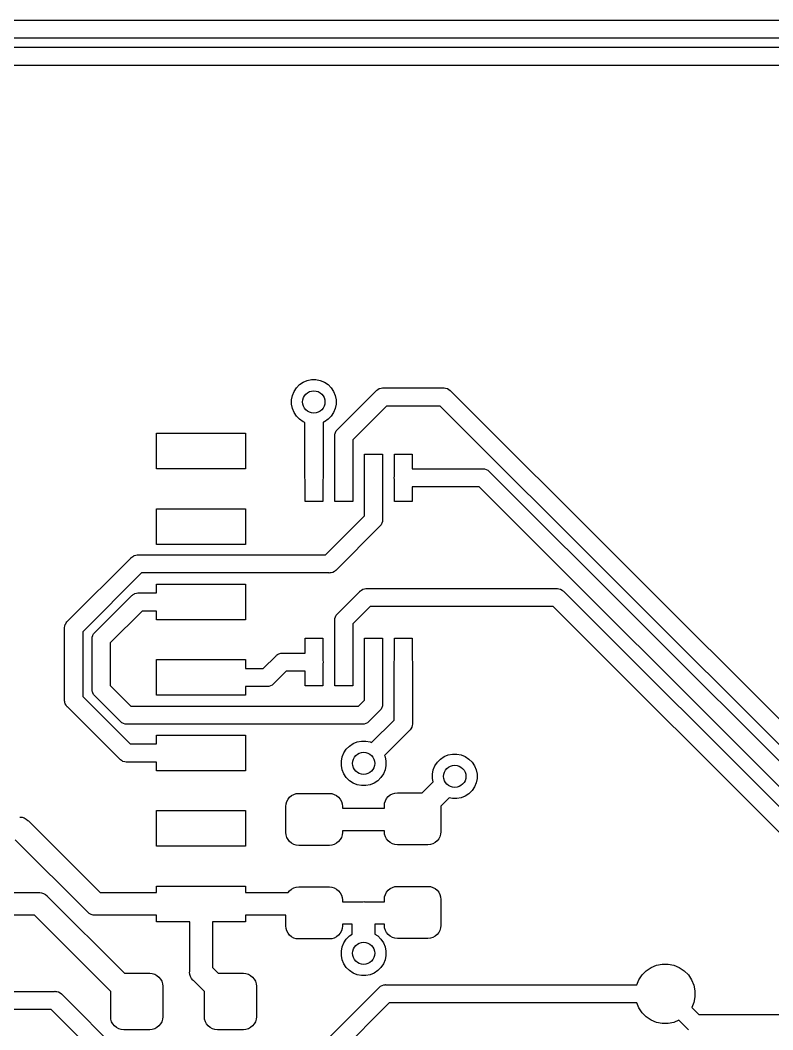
# Model space of a CAD drawing. Extents: x -66 to 211, y -177 to 13.
# Drawn here: x 18.68 to 31.34, y -60.08 to -43.09 of the extents above; entities that cross this region are included whole.
import ezdxf

# ---------------------------------------------------------------- set-up
doc = ezdxf.new("R2010")
doc.units = 0
doc.layers.add('BLACK', color=7, linetype='CONTINUOUS')

msp = doc.modelspace()

# ---------------------------------------------------------------- linework, layer by layer
at = {"layer": 'BLACK', "linetype": 'CONTINUOUS'}
for p, q in [((12.0637, -43.0898), (47.959, -43.0898)), ((47.9033, -43.3946), (12.1193, -43.3946)), ((12.252, -43.5446), (47.5681, -43.5446)), ((47.5124, -43.8494), (12.3077, -43.8494)), ((23.3282, -49.2732), (23.3804, -49.2209)), ((23.3804, -49.2209), (23.4418, -49.1799)), ((23.4418, -49.1799), (23.5101, -49.1516)), ((23.5101, -49.1516), (23.5825, -49.1372)), ((23.5825, -49.1372), (23.6564, -49.1372)), ((23.6564, -49.1372), (23.7288, -49.1516)), ((23.7288, -49.1516), (23.7971, -49.1799)), ((23.7971, -49.1799), (23.8585, -49.2209)), ((23.8585, -49.2209), (23.9107, -49.2732)), ((23.2445, -49.4753), (23.2589, -49.4028)), ((23.2589, -49.4028), (23.2871, -49.3346)), ((23.2871, -49.3346), (23.3282, -49.2732)), ((23.9107, -49.2732), (23.9518, -49.3346)), ((23.9518, -49.3346), (23.98, -49.4028)), ((23.98, -49.4028), (23.9945, -49.4753)), ((24.0214, -49.9714), (24.6668, -49.3259)), ((24.6668, -49.3259), (24.6716, -49.3201)), ((24.6716, -49.3201), (24.6774, -49.3153)), ((24.6774, -49.3153), (24.6948, -49.3011)), ((24.6948, -49.3011), (24.7213, -49.2869)), ((24.7213, -49.2869), (24.75, -49.2782)), ((24.75, -49.2782), (24.7724, -49.276)), ((24.7724, -49.276), (24.7799, -49.2753)), ((24.7724, -49.276), (24.7724, -49.276)), ((24.7799, -49.2753), (24.7874, -49.276)), ((24.7874, -49.276), (25.7989, -49.276)), ((25.7989, -49.276), (25.8064, -49.2753)), ((25.8064, -49.2753), (25.8139, -49.276)), ((25.8139, -49.276), (25.8139, -49.276)), ((25.8139, -49.276), (25.8363, -49.2782)), ((25.8363, -49.2782), (25.865, -49.2869)), ((25.865, -49.2869), (25.8915, -49.3011)), ((25.8915, -49.3011), (25.9147, -49.3201)), ((25.9147, -49.3201), (25.9195, -49.3259)), ((25.9195, -49.3259), (34.7619, -58.1684)), ((23.2445, -49.5492), (23.2445, -49.4753)), ((23.2589, -49.6216), (23.2445, -49.5492)), ((23.9945, -49.5492), (23.98, -49.6216)), ((23.9945, -49.4753), (23.9945, -49.5492)), ((24.843, -49.5808), (24.2762, -50.1476)), ((25.7433, -49.5808), (24.843, -49.5808)), ((34.5857, -58.4233), (25.7433, -49.5808)), ((23.2871, -49.6898), (23.2589, -49.6216)), ((23.3282, -49.7513), (23.2871, -49.6898)), ((23.3804, -49.8035), (23.3282, -49.7513)), ((23.9107, -49.7513), (23.8585, -49.8035)), ((23.9518, -49.6898), (23.9107, -49.7513)), ((23.98, -49.6216), (23.9518, -49.6898)), ((23.4418, -49.8445), (23.3804, -49.8035)), ((23.4714, -49.8568), (23.4418, -49.8445)), ((23.4714, -50.7967), (23.4714, -49.8568)), ((23.7971, -49.8445), (23.7762, -49.8532)), ((23.7762, -49.8532), (23.7762, -50.7967)), ((23.8585, -49.8035), (23.7971, -49.8445)), ((20.9738, -50.638), (20.9738, -50.038)), ((20.9738, -50.038), (22.4738, -50.038)), ((22.4738, -50.038), (22.4738, -50.638)), ((23.9707, -50.0844), (23.9736, -50.0546)), ((23.9714, -50.0919), (23.9707, -50.0844)), ((23.9714, -50.7967), (23.9714, -50.0919)), ((23.9736, -50.0546), (23.9738, -50.0539)), ((23.9738, -50.0539), (23.9772, -50.043)), ((23.9772, -50.043), (23.9824, -50.0258)), ((23.9824, -50.0258), (23.9965, -49.9994)), ((23.9965, -49.9994), (24.0108, -49.982)), ((24.0108, -49.982), (24.0156, -49.9762)), ((24.0108, -49.982), (24.0108, -49.982)), ((24.0156, -49.9762), (24.0214, -49.9714)), ((24.2762, -50.1476), (24.2762, -50.7967)), ((24.4738, -50.7587), (24.4738, -50.3892)), ((24.4738, -50.3892), (24.7738, -50.3892)), ((24.7738, -50.3892), (24.7738, -50.7587)), ((24.9738, -50.7587), (24.9738, -50.3892)), ((24.9738, -50.3892), (25.2738, -50.3892)), ((25.2738, -50.3892), (25.2738, -50.6368)), ((22.4738, -50.638), (20.9738, -50.638)), ((24.4714, -50.7818), (24.4736, -50.7594)), ((24.4714, -51.4309), (24.4714, -50.7818)), ((24.4736, -50.7594), (24.4738, -50.7587)), ((24.7738, -50.7587), (24.774, -50.7594)), ((24.774, -50.7594), (24.7762, -50.7818)), ((24.7762, -50.7818), (24.7762, -51.4866)), ((24.9707, -50.7892), (24.9736, -50.7594)), ((24.9736, -50.7594), (24.9738, -50.7587)), ((25.2738, -50.6368), (26.4536, -50.6368)), ((26.4536, -50.6368), (26.4611, -50.6361)), ((26.4611, -50.6361), (26.4686, -50.6368)), ((26.4686, -50.6368), (26.4686, -50.6368)), ((26.4686, -50.6368), (26.491, -50.639)), ((26.491, -50.639), (26.5197, -50.6478)), ((26.5197, -50.6478), (26.5462, -50.6619)), ((26.5462, -50.6619), (26.5549, -50.669)), ((26.5549, -50.669), (26.5694, -50.681)), ((26.5694, -50.681), (26.5742, -50.6868)), ((26.5742, -50.6868), (34.5106, -58.6232)), ((23.4736, -50.8191), (23.4714, -50.7967)), ((23.4738, -50.8198), (23.4736, -50.8191)), ((23.4738, -51.1892), (23.4738, -50.8198)), ((23.774, -50.8191), (23.7738, -50.8198)), ((23.7738, -50.8198), (23.7738, -51.1892)), ((23.7762, -50.7967), (23.774, -50.8191)), ((23.9736, -50.8191), (23.9714, -50.7967)), ((23.9738, -50.8198), (23.9736, -50.8191)), ((23.9738, -51.1892), (23.9738, -50.8198)), ((24.274, -50.8191), (24.2738, -50.8198)), ((24.2738, -50.8198), (24.2738, -51.1892)), ((24.2762, -50.7967), (24.274, -50.8191)), ((24.9736, -50.8191), (24.9707, -50.7892)), ((24.9738, -50.8198), (24.9736, -50.8191)), ((24.9738, -51.1892), (24.9738, -50.8198)), ((26.398, -50.9416), (25.2738, -50.9416)), ((25.2738, -50.9416), (25.2738, -51.1892)), ((34.3344, -58.8781), (26.398, -50.9416)), ((23.7738, -51.1892), (23.4738, -51.1892)), ((24.2738, -51.1892), (23.9738, -51.1892)), ((25.2738, -51.1892), (24.9738, -51.1892)), ((20.9738, -51.908), (20.9738, -51.308)), ((20.9738, -51.308), (22.4738, -51.308)), ((22.4738, -51.308), (22.4738, -51.908)), ((23.8171, -52.0852), (24.4714, -51.4309)), ((24.7263, -51.6071), (23.9933, -52.3401)), ((24.7321, -51.6023), (24.7263, -51.6071)), ((24.74, -51.5927), (24.7321, -51.6023)), ((24.7512, -51.5791), (24.74, -51.5927)), ((24.7587, -51.565), (24.7512, -51.5791)), ((24.7653, -51.5526), (24.7587, -51.565)), ((24.774, -51.5239), (24.7653, -51.5526)), ((24.7762, -51.5015), (24.774, -51.5239)), ((24.7762, -51.4866), (24.777, -51.494)), ((24.777, -51.494), (24.7762, -51.5015)), ((24.7762, -51.5015), (24.7762, -51.5015)), ((22.4738, -51.908), (20.9738, -51.908)), ((19.4809, -53.2015), (20.5473, -52.1352)), ((20.5473, -52.1352), (20.5521, -52.1294)), ((20.5521, -52.1294), (20.5579, -52.1246)), ((20.5579, -52.1246), (20.5753, -52.1103)), ((20.5753, -52.1103), (20.5951, -52.0997)), ((20.5951, -52.0997), (20.6018, -52.0962)), ((20.6018, -52.0962), (20.6305, -52.0874)), ((20.6305, -52.0874), (20.6529, -52.0852)), ((20.6529, -52.0852), (20.6604, -52.0845)), ((20.6529, -52.0852), (20.6529, -52.0852)), ((20.6604, -52.0845), (20.6678, -52.0852)), ((20.6678, -52.0852), (23.8171, -52.0852)), ((20.7235, -52.39), (19.7358, -53.3777)), ((23.8728, -52.39), (20.7235, -52.39)), ((23.8802, -52.3908), (23.8728, -52.39)), ((23.8877, -52.39), (23.8802, -52.3908)), ((23.9101, -52.3878), (23.8877, -52.39)), ((23.8877, -52.39), (23.8877, -52.39)), ((23.9388, -52.3791), (23.9101, -52.3878)), ((23.9653, -52.365), (23.9388, -52.3791)), ((23.9765, -52.3558), (23.9653, -52.365)), ((23.9827, -52.3507), (23.9765, -52.3558)), ((23.9885, -52.3459), (23.9827, -52.3507)), ((23.9827, -52.3507), (23.9827, -52.3507)), ((23.9933, -52.3401), (23.9885, -52.3459)), ((20.9738, -52.7256), (20.9738, -52.578)), ((20.9738, -52.578), (22.4738, -52.578)), ((22.4738, -52.578), (22.4738, -53.178)), ((24.4456, -52.6626), (24.4743, -52.6539)), ((24.4743, -52.6539), (24.4967, -52.6517)), ((24.4967, -52.6517), (24.5042, -52.6509)), ((24.4967, -52.6517), (24.4967, -52.6517)), ((24.5042, -52.6509), (24.5117, -52.6517)), ((24.5117, -52.6517), (27.7014, -52.6517)), ((27.7014, -52.6517), (27.7089, -52.6509)), ((27.7089, -52.6509), (27.7163, -52.6517)), ((27.7163, -52.6517), (27.7163, -52.6517)), ((27.7163, -52.6517), (27.7387, -52.6539)), ((27.7387, -52.6539), (27.7675, -52.6626)), ((19.9432, -53.3883), (20.5559, -52.7756)), ((20.5559, -52.7756), (20.5607, -52.7697)), ((20.5607, -52.7697), (20.5711, -52.7612)), ((20.5711, -52.7612), (20.5839, -52.7507)), ((20.5839, -52.7507), (20.6079, -52.7379)), ((20.6079, -52.7379), (20.6104, -52.7366)), ((20.6104, -52.7366), (20.6391, -52.7278)), ((20.6391, -52.7278), (20.6615, -52.7256)), ((20.6615, -52.7256), (20.669, -52.7249)), ((20.6615, -52.7256), (20.6615, -52.7256)), ((20.669, -52.7249), (20.6764, -52.7256)), ((20.6764, -52.7256), (20.9738, -52.7256)), ((24.0214, -53.0714), (24.3912, -52.7016)), ((24.3912, -52.7016), (24.3959, -52.6958)), ((24.3959, -52.6958), (24.4026, -52.6903)), ((24.4026, -52.6903), (24.4191, -52.6767)), ((24.4191, -52.6767), (24.4456, -52.6626)), ((27.7675, -52.6626), (27.7939, -52.6767)), ((27.7939, -52.6767), (27.808, -52.6883)), ((27.808, -52.6883), (27.8171, -52.6958)), ((27.8171, -52.6958), (27.8219, -52.7016)), ((27.8219, -52.7016), (34.2312, -59.1109)), ((24.5673, -52.9565), (24.2762, -53.2476)), ((27.6457, -52.9565), (24.5673, -52.9565)), ((34.055, -59.3658), (27.6457, -52.9565)), ((20.7321, -53.0304), (20.1981, -53.5644)), ((20.9738, -53.0304), (20.7321, -53.0304)), ((20.9738, -53.178), (20.9738, -53.0304)), ((23.9707, -53.1844), (23.9736, -53.1546)), ((23.9736, -53.1546), (23.9824, -53.1258)), ((23.9824, -53.1258), (23.9965, -53.0994)), ((23.9965, -53.0994), (24.0108, -53.082)), ((24.0108, -53.082), (24.0156, -53.0762)), ((24.0108, -53.082), (24.0108, -53.082)), ((24.0156, -53.0762), (24.0214, -53.0714)), ((19.4303, -53.3146), (19.431, -53.3071)), ((19.431, -53.3221), (19.4303, -53.3146)), ((19.431, -53.3071), (19.4332, -53.2847)), ((19.431, -53.3071), (19.431, -53.3071)), ((19.431, -54.5238), (19.431, -53.3221)), ((19.4332, -53.2847), (19.4419, -53.256)), ((19.4419, -53.256), (19.4489, -53.243)), ((19.4489, -53.243), (19.4561, -53.2295)), ((19.4561, -53.2295), (19.4703, -53.2121)), ((19.4703, -53.2121), (19.4751, -53.2063)), ((19.4703, -53.2121), (19.4703, -53.2121)), ((19.4751, -53.2063), (19.4809, -53.2015)), ((22.4738, -53.178), (20.9738, -53.178)), ((23.9714, -53.1919), (23.9707, -53.1844)), ((23.9714, -53.8967), (23.9714, -53.1919)), ((24.2762, -53.2476), (24.2762, -53.8967)), ((19.7358, -53.3777), (19.7358, -54.4681)), ((19.8925, -53.5013), (19.8933, -53.4938)), ((19.8933, -53.5088), (19.8925, -53.5013)), ((19.8933, -53.4938), (19.8955, -53.4714)), ((19.8933, -53.4938), (19.8933, -53.4938)), ((19.8955, -53.4714), (19.9042, -53.4427)), ((19.9042, -53.4427), (19.9072, -53.4371)), ((19.9072, -53.4371), (19.9184, -53.4162)), ((19.9184, -53.4162), (19.9326, -53.3988)), ((19.9326, -53.3988), (19.9374, -53.393)), ((19.9326, -53.3988), (19.9326, -53.3988)), ((19.9374, -53.393), (19.9432, -53.3883)), ((23.4738, -53.7368), (23.4738, -53.4892)), ((23.4738, -53.4892), (23.7738, -53.4892)), ((23.7738, -53.4892), (23.7738, -53.8587)), ((24.4738, -53.8587), (24.4738, -53.4892)), ((24.4738, -53.4892), (24.7738, -53.4892)), ((24.7738, -53.4892), (24.7738, -53.8587)), ((24.9738, -53.8587), (24.9738, -53.4892)), ((24.9738, -53.4892), (25.2738, -53.4892)), ((25.2738, -53.4892), (25.2738, -53.8587)), ((19.8933, -54.3409), (19.8933, -53.5088)), ((20.1981, -53.5644), (20.1981, -54.2853)), ((22.7712, -53.9956), (22.98, -53.7868)), ((22.98, -53.7868), (22.9848, -53.781)), ((22.9848, -53.781), (22.9937, -53.7737)), ((22.9937, -53.7737), (23.008, -53.7619)), ((23.008, -53.7619), (23.0222, -53.7543)), ((23.0222, -53.7543), (23.0345, -53.7478)), ((23.0345, -53.7478), (23.0632, -53.739)), ((23.0632, -53.739), (23.0856, -53.7368)), ((23.0856, -53.7368), (23.0931, -53.7361)), ((23.0856, -53.7368), (23.0856, -53.7368)), ((23.0931, -53.7361), (23.1006, -53.7368)), ((23.1006, -53.7368), (23.4738, -53.7368)), ((20.9738, -54.448), (20.9738, -53.848)), ((20.9738, -53.848), (22.4738, -53.848)), ((22.4738, -53.848), (22.4738, -53.9956)), ((22.4738, -53.9956), (22.7712, -53.9956)), ((23.7738, -53.8587), (23.774, -53.8594)), ((23.774, -53.9191), (23.7738, -53.9198)), ((23.7738, -53.9198), (23.7738, -54.2892)), ((23.774, -53.8594), (23.777, -53.8892)), ((23.777, -53.8892), (23.774, -53.9191)), ((23.9736, -53.9191), (23.9714, -53.8967)), ((23.9738, -53.9198), (23.9736, -53.9191)), ((23.9738, -54.2892), (23.9738, -53.9198)), ((24.274, -53.9191), (24.2738, -53.9198)), ((24.2738, -53.9198), (24.2738, -54.2892)), ((24.2762, -53.8967), (24.274, -53.9191)), ((24.4714, -53.8818), (24.4736, -53.8594)), ((24.4714, -54.5309), (24.4714, -53.8818)), ((24.4736, -53.8594), (24.4738, -53.8587)), ((24.7738, -53.8587), (24.774, -53.8594)), ((24.774, -53.8594), (24.7762, -53.8818)), ((24.7762, -53.8818), (24.7762, -54.5866)), ((24.9714, -53.8818), (24.9736, -53.8594)), ((24.9714, -54.8637), (24.9714, -53.8818)), ((24.9736, -53.8594), (24.9738, -53.8587)), ((25.2738, -53.8587), (25.274, -53.8594)), ((25.274, -53.8594), (25.2762, -53.8818)), ((25.2762, -53.8818), (25.2762, -54.9193)), ((23.1562, -54.0416), (22.9473, -54.2505)), ((23.4738, -54.0416), (23.1562, -54.0416)), ((23.4738, -54.2892), (23.4738, -54.0416)), ((19.8925, -54.3484), (19.8933, -54.3409)), ((19.8933, -54.3559), (19.8925, -54.3484)), ((20.1981, -54.2853), (20.5431, -54.6303)), ((22.8268, -54.3004), (22.4738, -54.3004)), ((22.4738, -54.3004), (22.4738, -54.448)), ((22.8343, -54.3012), (22.8268, -54.3004)), ((22.8418, -54.3004), (22.8343, -54.3012)), ((22.8642, -54.2982), (22.8418, -54.3004)), ((22.8418, -54.3004), (22.8418, -54.3004)), ((22.8929, -54.2895), (22.8642, -54.2982)), ((22.9194, -54.2754), (22.8929, -54.2895)), ((22.9368, -54.2611), (22.9194, -54.2754)), ((22.9426, -54.2563), (22.9368, -54.2611)), ((22.9368, -54.2611), (22.9368, -54.2611)), ((22.9473, -54.2505), (22.9426, -54.2563)), ((23.7738, -54.2892), (23.4738, -54.2892)), ((24.2738, -54.2892), (23.9738, -54.2892)), ((19.4303, -54.5313), (19.431, -54.5238)), ((19.7358, -54.4681), (20.5333, -55.2656)), ((19.8955, -54.3783), (19.8933, -54.3559)), ((19.8981, -54.387), (19.8955, -54.3783)), ((19.9042, -54.407), (19.8981, -54.387)), ((19.9184, -54.4335), (19.9042, -54.407)), ((19.9326, -54.4509), (19.9184, -54.4335)), ((19.9374, -54.4567), (19.9326, -54.4509)), ((19.9326, -54.4509), (19.9326, -54.4509)), ((19.9432, -54.4614), (19.9374, -54.4567)), ((20.367, -54.8852), (19.9432, -54.4614)), ((22.4738, -54.448), (20.9738, -54.448)), ((19.431, -54.5387), (19.4303, -54.5313)), ((19.4329, -54.5577), (19.431, -54.5387)), ((19.4332, -54.5611), (19.4329, -54.5577)), ((19.4419, -54.5899), (19.4332, -54.5611)), ((19.4561, -54.6163), (19.4419, -54.5899)), ((19.4703, -54.6337), (19.4561, -54.6163)), ((19.4704, -54.6337), (19.4703, -54.6337)), ((19.4751, -54.6395), (19.4704, -54.6337)), ((19.4809, -54.6443), (19.4751, -54.6395)), ((20.3571, -55.5205), (19.4809, -54.6443)), ((20.5431, -54.6303), (24.372, -54.6303)), ((24.372, -54.6303), (24.4714, -54.5309)), ((24.7468, -54.6844), (24.7321, -54.7023)), ((24.7512, -54.6791), (24.7468, -54.6844)), ((24.7653, -54.6526), (24.7512, -54.6791)), ((24.7688, -54.6412), (24.7653, -54.6526)), ((24.774, -54.6239), (24.7688, -54.6412)), ((24.7762, -54.6015), (24.774, -54.6239)), ((24.7762, -54.5866), (24.777, -54.594)), ((24.777, -54.594), (24.7762, -54.6015)), ((24.7762, -54.6015), (24.7762, -54.6015)), ((24.7263, -54.7071), (24.5482, -54.8852)), ((24.7321, -54.7023), (24.7263, -54.7071)), ((20.3717, -54.891), (20.367, -54.8852)), ((20.3775, -54.8958), (20.3717, -54.891)), ((20.3949, -54.91), (20.3775, -54.8958)), ((20.3775, -54.8958), (20.3775, -54.8958)), ((20.4093, -54.9177), (20.3949, -54.91)), ((20.4214, -54.9242), (20.4093, -54.9177)), ((20.4501, -54.9329), (20.4214, -54.9242)), ((20.4725, -54.9351), (20.4501, -54.9329)), ((20.48, -54.9359), (20.4725, -54.9351)), ((20.4725, -54.9351), (20.4725, -54.9351)), ((20.4875, -54.9351), (20.48, -54.9359)), ((24.4277, -54.9351), (20.4875, -54.9351)), ((24.4352, -54.9359), (24.4277, -54.9351)), ((24.4426, -54.9351), (24.4352, -54.9359)), ((24.465, -54.9329), (24.4426, -54.9351)), ((24.4426, -54.9351), (24.4426, -54.9351)), ((24.4938, -54.9242), (24.465, -54.9329)), ((24.5202, -54.91), (24.4938, -54.9242)), ((24.5434, -54.891), (24.5202, -54.91)), ((24.5482, -54.8852), (24.5434, -54.891)), ((24.5923, -55.2428), (24.9714, -54.8637)), ((25.2396, -55.026), (25.2321, -55.0351)), ((25.2512, -55.0119), (25.2396, -55.026)), ((25.2653, -54.9854), (25.2512, -55.0119)), ((25.2654, -54.9852), (25.2653, -54.9854)), ((25.274, -54.9567), (25.2654, -54.9852)), ((25.2762, -54.9343), (25.274, -54.9567)), ((25.2762, -54.9193), (25.277, -54.9268)), ((25.277, -54.9268), (25.2762, -54.9343)), ((25.2762, -54.9343), (25.2762, -54.9343)), ((20.9738, -55.2656), (20.9738, -55.118)), ((20.9738, -55.118), (22.4738, -55.118)), ((22.4738, -55.118), (22.4738, -55.718)), ((25.2263, -55.0399), (24.8078, -55.4584)), ((25.2321, -55.0351), (25.2263, -55.0399)), ((20.5333, -55.2656), (20.9738, -55.2656)), ((24.1253, -55.4154), (24.1664, -55.3539)), ((24.1664, -55.3539), (24.2186, -55.3017)), ((24.2186, -55.3017), (24.28, -55.2607)), ((24.28, -55.2607), (24.3483, -55.2324)), ((24.3483, -55.2324), (24.4207, -55.218)), ((24.4207, -55.218), (24.4946, -55.218)), ((24.4946, -55.218), (24.567, -55.2324)), ((24.567, -55.2324), (24.5923, -55.2428)), ((20.3619, -55.5263), (20.3571, -55.5205)), ((20.3677, -55.5311), (20.3619, -55.5263)), ((20.3851, -55.5454), (20.3677, -55.5311)), ((20.3677, -55.5311), (20.3677, -55.5311)), ((24.0827, -55.556), (24.0971, -55.4836)), ((24.0971, -55.4836), (24.1253, -55.4154)), ((24.8078, -55.4584), (24.8182, -55.4836)), ((24.8182, -55.4836), (24.8327, -55.556)), ((25.698, -55.5724), (25.7502, -55.5201)), ((25.7502, -55.5201), (25.8117, -55.4791)), ((25.8117, -55.4791), (25.8799, -55.4508)), ((25.8799, -55.4508), (25.9523, -55.4364)), ((25.9523, -55.4364), (26.0262, -55.4364)), ((26.0262, -55.4364), (26.0987, -55.4508)), ((26.0987, -55.4508), (26.1669, -55.4791)), ((26.1669, -55.4791), (26.2283, -55.5201)), ((26.2283, -55.5201), (26.2806, -55.5724)), ((20.3992, -55.5529), (20.3851, -55.5454)), ((20.4116, -55.5595), (20.3992, -55.5529)), ((20.4403, -55.5682), (20.4116, -55.5595)), ((20.4627, -55.5704), (20.4403, -55.5682)), ((20.4702, -55.5712), (20.4627, -55.5704)), ((20.4627, -55.5704), (20.4627, -55.5704)), ((20.4776, -55.5704), (20.4702, -55.5712)), ((20.9738, -55.5704), (20.4776, -55.5704)), ((20.9738, -55.718), (20.9738, -55.5704)), ((24.0827, -55.6299), (24.0827, -55.556)), ((24.0971, -55.7024), (24.0827, -55.6299)), ((24.1253, -55.7706), (24.0971, -55.7024)), ((24.8182, -55.7024), (24.79, -55.7706)), ((24.8327, -55.6299), (24.8182, -55.7024)), ((24.8327, -55.556), (24.8327, -55.6299)), ((25.6143, -55.7745), (25.6287, -55.702)), ((25.6287, -55.702), (25.657, -55.6338)), ((25.657, -55.6338), (25.698, -55.5724)), ((26.2806, -55.5724), (26.3216, -55.6338)), ((26.3216, -55.6338), (26.3499, -55.702)), ((26.3499, -55.702), (26.3643, -55.7745)), ((22.4738, -55.718), (20.9738, -55.718)), ((24.1664, -55.832), (24.1253, -55.7706)), ((24.2186, -55.8843), (24.1664, -55.832)), ((24.7489, -55.832), (24.6967, -55.8843)), ((24.79, -55.7706), (24.7489, -55.832)), ((25.6143, -55.8484), (25.6143, -55.7745)), ((25.6257, -55.9056), (25.6143, -55.8484)), ((26.3643, -55.8484), (26.3499, -55.9208)), ((26.3643, -55.7745), (26.3643, -55.8484)), ((24.28, -55.9253), (24.2186, -55.8843)), ((24.3483, -55.9536), (24.28, -55.9253)), ((24.4207, -55.968), (24.3483, -55.9536)), ((24.4946, -55.968), (24.4207, -55.968)), ((24.567, -55.9536), (24.4946, -55.968)), ((24.6353, -55.9253), (24.567, -55.9536)), ((24.6967, -55.8843), (24.6353, -55.9253)), ((25.4437, -56.0876), (25.6257, -55.9056)), ((26.2806, -56.0505), (26.2283, -56.1027)), ((26.3216, -55.989), (26.2806, -56.0505)), ((26.3499, -55.9208), (26.3216, -55.989)), ((23.1662, -56.2328), (23.1864, -56.1949)), ((23.1864, -56.1949), (23.2136, -56.1618)), ((23.2136, -56.1618), (23.2468, -56.1346)), ((23.2468, -56.1346), (23.2846, -56.1144)), ((23.2846, -56.1144), (23.3256, -56.1019)), ((23.3256, -56.1019), (23.3683, -56.0977)), ((23.3683, -56.0977), (23.8808, -56.0977)), ((23.8808, -56.0977), (23.9235, -56.1019)), ((23.9235, -56.1019), (23.9645, -56.1144)), ((23.9645, -56.1144), (24.0023, -56.1346)), ((24.0023, -56.1346), (24.0355, -56.1618)), ((24.0355, -56.1618), (24.0627, -56.1949)), ((24.0627, -56.1949), (24.0829, -56.2328)), ((24.8223, -56.2226), (24.8425, -56.1848)), ((24.8425, -56.1848), (24.8697, -56.1516)), ((24.8697, -56.1516), (24.9028, -56.1244)), ((24.9028, -56.1244), (24.9407, -56.1042)), ((24.9407, -56.1042), (24.9817, -56.0918)), ((24.9817, -56.0918), (25.0244, -56.0876)), ((25.0244, -56.0876), (25.4437, -56.0876)), ((25.8951, -56.175), (25.7556, -56.3145)), ((25.9523, -56.1864), (25.8951, -56.175)), ((26.0262, -56.1864), (25.9523, -56.1864)), ((26.0987, -56.172), (26.0262, -56.1864)), ((26.1669, -56.1437), (26.0987, -56.172)), ((26.2283, -56.1027), (26.1669, -56.1437)), ((20.9738, -56.988), (20.9738, -56.388)), ((20.9738, -56.388), (22.4738, -56.388)), ((22.4738, -56.388), (22.4738, -56.988)), ((23.1495, -56.3165), (23.1537, -56.2738)), ((23.1495, -56.754), (23.1495, -56.3165)), ((23.1537, -56.2738), (23.1662, -56.2328)), ((24.0829, -56.2328), (24.0953, -56.2738)), ((24.0953, -56.2738), (24.0995, -56.3165)), ((24.0995, -56.3165), (24.0995, -56.3447)), ((24.0995, -56.3447), (24.8056, -56.3447)), ((24.8056, -56.3063), (24.8098, -56.2636)), ((24.8056, -56.3447), (24.8056, -56.3063)), ((24.8098, -56.2636), (24.8223, -56.2226)), ((25.7556, -56.3145), (25.7556, -56.7438)), ((18.6795, -56.4966), (18.6888, -56.4975)), ((18.6888, -56.4975), (18.6888, -56.4975)), ((18.6888, -56.4975), (18.7168, -56.5003)), ((18.7168, -56.5003), (18.7527, -56.5112)), ((18.7527, -56.5112), (18.7858, -56.5289)), ((18.7858, -56.5289), (18.8148, -56.5527)), ((18.8148, -56.5527), (18.8208, -56.5599)), ((18.8208, -56.5599), (20.0284, -57.7675)), ((24.8056, -56.7257), (24.0995, -56.7257)), ((24.0995, -56.7257), (24.0995, -56.754)), ((24.8056, -56.7438), (24.8056, -56.7257)), ((19.8082, -58.0861), (18.6006, -56.8785)), ((23.1537, -56.7966), (23.1495, -56.754)), ((23.1662, -56.8377), (23.1537, -56.7966)), ((23.1864, -56.8755), (23.1662, -56.8377)), ((23.2136, -56.9086), (23.1864, -56.8755)), ((24.0627, -56.8755), (24.0355, -56.9086)), ((24.0829, -56.8377), (24.0627, -56.8755)), ((24.0953, -56.7966), (24.0829, -56.8377)), ((24.0995, -56.754), (24.0953, -56.7966)), ((24.8098, -56.7865), (24.8056, -56.7438)), ((24.8223, -56.8275), (24.8098, -56.7865)), ((24.8425, -56.8653), (24.8223, -56.8275)), ((24.8697, -56.8985), (24.8425, -56.8653)), ((24.9028, -56.9257), (24.8697, -56.8985)), ((25.6915, -56.8985), (25.6584, -56.9257)), ((25.7188, -56.8653), (25.6915, -56.8985)), ((25.739, -56.8275), (25.7188, -56.8653)), ((25.7514, -56.7865), (25.739, -56.8275)), ((25.7556, -56.7438), (25.7514, -56.7865)), ((22.4738, -56.988), (20.9738, -56.988)), ((23.2468, -56.9359), (23.2136, -56.9086)), ((23.2846, -56.9561), (23.2468, -56.9359)), ((23.3256, -56.9685), (23.2846, -56.9561)), ((23.3683, -56.9727), (23.3256, -56.9685)), ((23.8808, -56.9727), (23.3683, -56.9727)), ((23.9235, -56.9685), (23.8808, -56.9727)), ((23.9645, -56.9561), (23.9235, -56.9685)), ((24.0023, -56.9359), (23.9645, -56.9561)), ((24.0355, -56.9086), (24.0023, -56.9359)), ((24.9407, -56.9459), (24.9028, -56.9257)), ((24.9817, -56.9584), (24.9407, -56.9459)), ((25.0244, -56.9626), (24.9817, -56.9584)), ((25.5369, -56.9626), (25.0244, -56.9626)), ((25.5795, -56.9584), (25.5369, -56.9626)), ((25.6206, -56.9459), (25.5795, -56.9584)), ((25.6584, -56.9257), (25.6206, -56.9459)), ((20.9738, -57.7675), (20.9738, -57.658)), ((20.9738, -57.658), (22.4738, -57.658)), ((22.4738, -57.658), (22.4738, -57.7675)), ((23.1884, -57.7675), (23.2136, -57.7368)), ((23.2136, -57.7368), (23.2468, -57.7096)), ((23.2468, -57.7096), (23.2846, -57.6894)), ((23.2846, -57.6894), (23.3256, -57.6769)), ((23.3256, -57.6769), (23.3683, -57.6727)), ((23.3683, -57.6727), (23.8808, -57.6727)), ((23.8808, -57.6727), (23.9235, -57.6769)), ((23.9235, -57.6769), (23.9645, -57.6894)), ((23.9645, -57.6894), (24.0023, -57.7096)), ((24.0023, -57.7096), (24.0355, -57.7368)), ((24.0355, -57.7368), (24.0627, -57.7699)), ((24.8425, -57.7598), (24.8697, -57.7266)), ((24.8697, -57.7266), (24.9028, -57.6994)), ((24.9028, -57.6994), (24.9407, -57.6792)), ((24.9407, -57.6792), (24.9817, -57.6668)), ((24.9817, -57.6668), (25.0244, -57.6626)), ((25.0244, -57.6626), (25.5369, -57.6626)), ((25.5369, -57.6626), (25.5795, -57.6668)), ((25.5795, -57.6668), (25.6206, -57.6792)), ((25.6206, -57.6792), (25.6584, -57.6994)), ((25.6584, -57.6994), (25.6915, -57.7266)), ((25.6915, -57.7266), (25.7188, -57.7598)), ((17.0738, -57.7675), (18.9926, -57.7675)), ((18.9926, -57.7675), (19.002, -57.7666)), ((19.002, -57.7666), (19.0113, -57.7675)), ((19.0113, -57.7675), (19.0113, -57.7675)), ((19.0113, -57.7675), (19.0393, -57.7703)), ((19.0393, -57.7703), (19.0752, -57.7812)), ((19.0752, -57.7812), (19.1083, -57.7989)), ((19.1083, -57.7989), (19.1373, -57.8227)), ((19.1373, -57.8227), (19.1433, -57.8299)), ((19.1433, -57.8299), (20.4369, -59.1236)), ((20.0284, -57.7675), (20.9738, -57.7675)), ((22.4738, -57.7675), (23.1884, -57.7675)), ((24.0627, -57.7699), (24.0829, -57.8078)), ((24.0829, -57.8078), (24.0953, -57.8488)), ((24.0953, -57.8488), (24.0995, -57.8915)), ((24.0995, -57.8915), (24.0995, -57.9197)), ((24.0995, -57.9197), (24.4509, -57.9197)), ((24.4509, -57.9197), (24.4602, -57.9188)), ((24.4602, -57.9188), (24.4695, -57.9197)), ((24.4695, -57.9197), (24.8056, -57.9197)), ((24.8056, -57.8813), (24.8098, -57.8386)), ((24.8056, -57.9197), (24.8056, -57.8813)), ((24.8098, -57.8386), (24.8223, -57.7976)), ((24.8223, -57.7976), (24.8425, -57.7598)), ((25.7188, -57.7598), (25.739, -57.7976)), ((25.739, -57.7976), (25.7514, -57.8386)), ((25.7514, -57.8386), (25.7556, -57.8813)), ((25.7556, -57.8813), (25.7556, -58.3188)), ((19.8141, -58.0934), (19.8082, -58.0861)), ((18.923, -58.1485), (17.0738, -58.1485)), ((20.205, -59.4305), (18.923, -58.1485)), ((19.8431, -58.1172), (19.8141, -58.0934)), ((19.8762, -58.1349), (19.8431, -58.1172)), ((19.9121, -58.1458), (19.8762, -58.1349)), ((19.9159, -58.1461), (19.9121, -58.1458)), ((19.9401, -58.1485), (19.9159, -58.1461)), ((19.9495, -58.1494), (19.9401, -58.1485)), ((19.9401, -58.1485), (19.9401, -58.1485)), ((19.9588, -58.1485), (19.9495, -58.1494)), ((20.9738, -58.1485), (19.9588, -58.1485)), ((20.9738, -58.258), (20.9738, -58.1485)), ((21.5333, -58.258), (20.9738, -58.258)), ((21.5333, -59.0955), (21.5333, -58.258)), ((22.4738, -58.258), (21.9143, -58.258)), ((21.9143, -58.258), (21.9143, -59.0259)), ((23.1495, -58.1485), (22.4738, -58.1485)), ((22.4738, -58.1485), (22.4738, -58.258)), ((23.1495, -58.329), (23.1495, -58.1485)), ((23.1537, -58.3716), (23.1495, -58.329)), ((23.1662, -58.4127), (23.1537, -58.3716)), ((23.1864, -58.4505), (23.1662, -58.4127)), ((24.0829, -58.4127), (24.0627, -58.4505)), ((24.0953, -58.3716), (24.0829, -58.4127)), ((24.0995, -58.329), (24.0953, -58.3716)), ((24.2672, -58.3007), (24.0995, -58.3007)), ((24.0995, -58.3007), (24.0995, -58.329)), ((24.2672, -58.4646), (24.2672, -58.3007)), ((24.8056, -58.3007), (24.6482, -58.3007)), ((24.6482, -58.3007), (24.6482, -58.4646)), ((24.8056, -58.3188), (24.8056, -58.3007)), ((24.8098, -58.3615), (24.8056, -58.3188)), ((24.8223, -58.4025), (24.8098, -58.3615)), ((24.8425, -58.4403), (24.8223, -58.4025)), ((25.739, -58.4025), (25.7188, -58.4403)), ((25.7514, -58.3615), (25.739, -58.4025)), ((25.7556, -58.3188), (25.7514, -58.3615)), ((23.2136, -58.4836), (23.1864, -58.4505)), ((23.2468, -58.5109), (23.2136, -58.4836)), ((23.2846, -58.5311), (23.2468, -58.5109)), ((23.3256, -58.5435), (23.2846, -58.5311)), ((23.3683, -58.5477), (23.3256, -58.5435)), ((23.8808, -58.5477), (23.3683, -58.5477)), ((23.9235, -58.5435), (23.8808, -58.5477)), ((23.9645, -58.5311), (23.9235, -58.5435)), ((24.0023, -58.5109), (23.9645, -58.5311)), ((24.0355, -58.4836), (24.0023, -58.5109)), ((24.0627, -58.4505), (24.0355, -58.4836)), ((24.1253, -58.6107), (24.1664, -58.5493)), ((24.1664, -58.5493), (24.2186, -58.497)), ((24.2186, -58.497), (24.2672, -58.4646)), ((24.6482, -58.4646), (24.6967, -58.497)), ((24.6967, -58.497), (24.7489, -58.5493)), ((24.7489, -58.5493), (24.79, -58.6107)), ((24.8697, -58.4735), (24.8425, -58.4403)), ((24.9028, -58.5007), (24.8697, -58.4735)), ((24.9407, -58.5209), (24.9028, -58.5007)), ((24.9817, -58.5334), (24.9407, -58.5209)), ((25.0244, -58.5376), (24.9817, -58.5334)), ((25.5369, -58.5376), (25.0244, -58.5376)), ((25.5795, -58.5334), (25.5369, -58.5376)), ((25.6206, -58.5209), (25.5795, -58.5334)), ((25.6584, -58.5007), (25.6206, -58.5209)), ((25.6915, -58.4735), (25.6584, -58.5007)), ((25.7188, -58.4403), (25.6915, -58.4735)), ((24.0827, -58.7514), (24.0971, -58.6789)), ((24.0827, -58.8252), (24.0827, -58.7514)), ((24.0971, -58.6789), (24.1253, -58.6107)), ((24.79, -58.6107), (24.8182, -58.6789)), ((24.8182, -58.6789), (24.8327, -58.7514)), ((24.8327, -58.7514), (24.8327, -58.8252)), ((24.0971, -58.8977), (24.0827, -58.8252)), ((24.1253, -58.9659), (24.0971, -58.8977)), ((24.8182, -58.8977), (24.79, -58.9659)), ((24.8327, -58.8252), (24.8182, -58.8977)), ((21.5323, -59.1048), (21.5333, -59.0955)), ((21.536, -59.1422), (21.5323, -59.1048)), ((21.9143, -59.0259), (22.0119, -59.1236)), ((24.1664, -59.0273), (24.1253, -58.9659)), ((24.2186, -59.0796), (24.1664, -59.0273)), ((24.28, -59.1206), (24.2186, -59.0796)), ((24.6967, -59.0796), (24.6353, -59.1206)), ((24.7489, -59.0273), (24.6967, -59.0796)), ((24.79, -58.9659), (24.7489, -59.0273)), ((29.1391, -59.1503), (29.2088, -59.0806)), ((29.2088, -59.0806), (29.2907, -59.0259)), ((29.2907, -59.0259), (29.3817, -58.9882)), ((29.3817, -58.9882), (29.4783, -58.969)), ((29.4783, -58.969), (29.5767, -58.969)), ((29.5767, -58.969), (29.6733, -58.9882)), ((29.6733, -58.9882), (29.7643, -59.0259)), ((29.7643, -59.0259), (29.8462, -59.0806)), ((29.8462, -59.0806), (29.9159, -59.1503)), ((20.4369, -59.1236), (20.8612, -59.1236)), ((20.8612, -59.1236), (20.9039, -59.1278)), ((20.9039, -59.1278), (20.9449, -59.1402)), ((20.9449, -59.1402), (20.9828, -59.1604)), ((20.9828, -59.1604), (21.0159, -59.1876)), ((21.0159, -59.1876), (21.0431, -59.2208)), ((21.0431, -59.2208), (21.0633, -59.2586)), ((21.0633, -59.2586), (21.0758, -59.2996)), ((21.5469, -59.1781), (21.536, -59.1422)), ((21.5646, -59.2112), (21.5469, -59.1781)), ((21.5884, -59.2402), (21.5646, -59.2112)), ((21.5957, -59.2462), (21.5884, -59.2402)), ((21.78, -59.4305), (21.5957, -59.2462)), ((22.0119, -59.1236), (22.4362, -59.1236)), ((22.4362, -59.1236), (22.4789, -59.1278)), ((22.4789, -59.1278), (22.5199, -59.1402)), ((22.5199, -59.1402), (22.5578, -59.1604)), ((22.5578, -59.1604), (22.5909, -59.1876)), ((22.5909, -59.1876), (22.6181, -59.2208)), ((22.6181, -59.2208), (22.6383, -59.2586)), ((22.6383, -59.2586), (22.6508, -59.2996)), ((24.3483, -59.1489), (24.28, -59.1206)), ((24.4207, -59.1633), (24.3483, -59.1489)), ((24.4946, -59.1633), (24.4207, -59.1633)), ((24.567, -59.1489), (24.4946, -59.1633)), ((24.6353, -59.1206), (24.567, -59.1489)), ((29.0494, -59.3166), (29.0844, -59.2322)), ((29.0844, -59.2322), (29.1391, -59.1503)), ((29.9159, -59.1503), (29.9706, -59.2322)), ((29.9706, -59.2322), (30.0083, -59.3232)), ((14.1881, -59.4284), (19.2609, -59.4284)), ((19.2609, -59.4284), (19.2683, -59.4276)), ((19.2683, -59.4276), (19.2758, -59.4284)), ((19.2758, -59.4284), (19.2758, -59.4284)), ((19.2758, -59.4284), (19.2982, -59.4306)), ((19.2982, -59.4306), (19.3269, -59.4393)), ((19.3269, -59.4393), (19.3534, -59.4535)), ((20.205, -59.8548), (20.205, -59.4305)), ((21.0758, -59.2996), (21.08, -59.3423)), ((21.08, -59.3423), (21.08, -59.8548)), ((21.78, -59.8548), (21.78, -59.4305)), ((22.6508, -59.2996), (22.655, -59.3423)), ((22.655, -59.3423), (22.655, -59.8548)), ((23.4891, -60.5904), (24.7129, -59.3665)), ((24.7129, -59.3665), (24.7177, -59.3607)), ((24.7177, -59.3607), (24.7235, -59.356)), ((24.7235, -59.356), (24.7409, -59.3417)), ((24.7235, -59.356), (24.7235, -59.356)), ((24.7409, -59.3417), (24.7674, -59.3275)), ((24.7674, -59.3275), (24.7961, -59.3188)), ((24.7961, -59.3188), (24.8185, -59.3166)), ((24.8185, -59.3166), (24.826, -59.3159)), ((24.8185, -59.3166), (24.8185, -59.3166)), ((24.826, -59.3159), (24.8334, -59.3166)), ((24.8334, -59.3166), (29.0494, -59.3166)), ((30.0083, -59.3232), (30.0275, -59.4198)), ((30.0275, -59.4198), (30.0275, -59.5183)), ((19.3534, -59.4535), (19.3766, -59.4725)), ((19.3766, -59.4725), (19.3814, -59.4783)), ((19.3814, -59.4783), (20.6319, -60.7289)), ((30.0083, -59.6149), (29.9733, -59.6993)), ((30.0275, -59.5183), (30.0083, -59.6149)), ((19.2052, -59.7332), (14.1324, -59.7332)), ((20.4558, -60.9837), (19.2052, -59.7332)), ((24.8891, -59.6214), (23.7046, -60.8059)), ((29.0494, -59.6214), (24.8891, -59.6214)), ((29.0844, -59.7059), (29.0494, -59.6214)), ((29.1391, -59.7878), (29.0844, -59.7059)), ((29.2088, -59.8574), (29.1391, -59.7878)), ((29.9733, -59.6993), (30.0906, -59.8166)), ((20.2092, -59.8975), (20.205, -59.8548)), ((20.2216, -59.9385), (20.2092, -59.8975)), ((20.2418, -59.9763), (20.2216, -59.9385)), ((21.0633, -59.9385), (21.0431, -59.9763)), ((21.0758, -59.8975), (21.0633, -59.9385)), ((21.08, -59.8548), (21.0758, -59.8975)), ((21.7842, -59.8975), (21.78, -59.8548)), ((21.7966, -59.9385), (21.7842, -59.8975)), ((21.8168, -59.9763), (21.7966, -59.9385)), ((22.6383, -59.9385), (22.6181, -59.9763)), ((22.6508, -59.8975), (22.6383, -59.9385)), ((22.655, -59.8548), (22.6508, -59.8975)), ((29.2907, -59.9121), (29.2088, -59.8574)), ((29.3817, -59.9498), (29.2907, -59.9121)), ((29.4783, -59.969), (29.3817, -59.9498)), ((29.6733, -59.9498), (29.5767, -59.969)), ((29.7578, -59.9148), (29.6733, -59.9498)), ((29.9144, -60.0715), (29.7578, -59.9148)), ((30.0906, -59.8166), (59.1138, -59.8166)), ((20.2691, -60.0095), (20.2418, -59.9763)), ((20.3022, -60.0367), (20.2691, -60.0095)), ((20.34, -60.0569), (20.3022, -60.0367)), ((20.3811, -60.0694), (20.34, -60.0569)), ((20.4237, -60.0736), (20.3811, -60.0694)), ((20.8612, -60.0736), (20.4237, -60.0736)), ((20.9039, -60.0694), (20.8612, -60.0736)), ((20.9449, -60.0569), (20.9039, -60.0694)), ((20.9828, -60.0367), (20.9449, -60.0569)), ((21.0159, -60.0095), (20.9828, -60.0367)), ((21.0431, -59.9763), (21.0159, -60.0095)), ((21.844, -60.0095), (21.8168, -59.9763)), ((21.8772, -60.0367), (21.844, -60.0095)), ((21.915, -60.0569), (21.8772, -60.0367)), ((21.9561, -60.0694), (21.915, -60.0569)), ((21.9987, -60.0736), (21.9561, -60.0694)), ((22.4362, -60.0736), (21.9987, -60.0736)), ((22.4789, -60.0694), (22.4362, -60.0736)), ((22.5199, -60.0569), (22.4789, -60.0694)), ((22.5578, -60.0367), (22.5199, -60.0569)), ((22.5909, -60.0095), (22.5578, -60.0367)), ((22.6181, -59.9763), (22.5909, -60.0095)), ((29.5767, -59.969), (29.4783, -59.969)), ((29.9192, -60.0773), (29.9144, -60.0715))]:
    msp.add_line(p, q, dxfattribs=at)
at = {"layer": 'BLACK'}
for centre in [(23.6195, -49.5122), (24.4577, -55.593), (25.9893, -55.8114), (24.4577, -58.7883)]:
    msp.add_circle(centre, 0.1875, dxfattribs=at)

doc.saveas('drawing.dxf')
